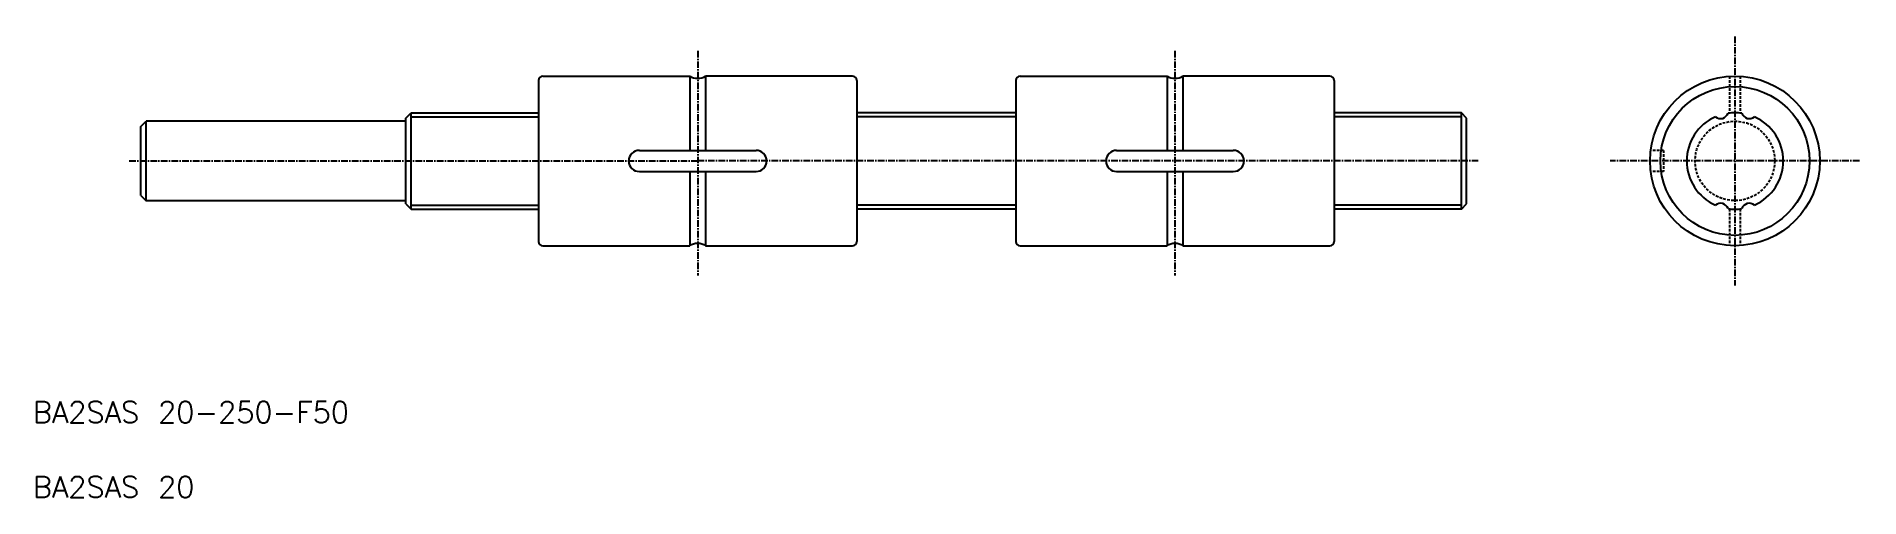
# Model space of a CAD drawing. Extents: x -39 to 305, y 522 to 609.
import ezdxf

# ---------------------------------------------------------------- set-up
doc = ezdxf.new("R2010")
doc.units = 0
doc.linetypes.add('CENTER', pattern=[2, 1.25, -0.25, 0.25, -0.25])
doc.linetypes.add('DASHED', pattern=[0.75, 0.5, -0.25])
doc.layers.get('0').update_dxf_attribs({"linetype": 'CONTINUOUS'})
doc.layers.add('CENTER', color=1, linetype='CENTER')
doc.styles.get("Standard").update_dxf_attribs({"font": 'txt.shx', "bigfont": 'bigfont.shx'})

msp = doc.modelspace()

# ---------------------------------------------------------------- linework, layer by layer
at = {"color": 7, "linetype": 'CONTINUOUS'}
for p, q in [((55.68, 600.3), (55.68, 569.9)), ((56.48, 601.1), (84.18, 601.1)), ((84.18, 601.1), (84.18, 587.1)), ((114.88, 601.1), (87.18, 601.1)), ((87.18, 601.1), (87.18, 587.1)), ((115.68, 600.3), (115.68, 569.9)), ((145.68, 600.3), (145.68, 569.9)), ((146.48, 601.1), (174.18, 601.1)), ((174.18, 601.1), (174.18, 587.1)), ((204.88, 601.1), (177.18, 601.1)), ((177.18, 601.1), (177.18, 587.1)), ((205.68, 600.3), (205.68, 569.9)), ((31.68, 594.2), (55.68, 594.2)), ((31.68, 593.43), (55.68, 593.43)), ((145.68, 594.2), (115.68, 594.2)), ((145.68, 593.43), (115.68, 593.43)), ((229.68, 594.2), (205.68, 594.2)), ((229.68, 593.43), (205.68, 593.43)), ((74.68, 587.1), (96.68, 587.1)), ((164.68, 587.1), (186.68, 587.1)), ((74.68, 583.1), (96.68, 583.1)), ((84.18, 583.1), (84.18, 569.1)), ((87.18, 583.1), (87.18, 569.1)), ((164.68, 583.1), (186.68, 583.1)), ((174.18, 583.1), (174.18, 569.1)), ((177.18, 583.1), (177.18, 569.1)), ((31.68, 576.78), (55.68, 576.78)), ((31.68, 576), (55.68, 576)), ((145.68, 576.78), (115.68, 576.78)), ((145.68, 576), (115.68, 576)), ((229.68, 576.78), (205.68, 576.78)), ((229.68, 576), (205.68, 576)), ((56.48, 569.1), (84.18, 569.1)), ((87.18, 569.1), (114.88, 569.1)), ((146.48, 569.1), (174.18, 569.1)), ((177.18, 569.1), (204.88, 569.1))]:
    msp.add_line(p, q, dxfattribs=at)
at = {"color": 3, "linetype": 'DASHED'}
for p, q in [((280.27, 601.07), (280.27, 594.15)), ((282.27, 601.07), (282.27, 594.15)), ((267.77, 587.1), (265.39, 587.1)), ((267.77, 587.1), (267.77, 583.1)), ((267.77, 583.1), (265.39, 583.1)), ((280.27, 576.06), (280.27, 569.14)), ((282.27, 576.06), (282.27, 569.14))]:
    msp.add_line(p, q, dxfattribs=at)
for p, q in [((-19.32, 591.6), (-18.32, 592.6)), ((-19.32, 578.6), (-19.32, 591.6)), ((30.68, 592.6), (-18.32, 592.6)), ((-18.32, 577.6), (-18.32, 592.6)), ((30.68, 593.2), (31.68, 594.2)), ((30.68, 577), (30.68, 593.2)), ((31.68, 576), (31.68, 594.2)), ((229.68, 576), (229.68, 594.2)), ((230.68, 593.2), (229.68, 594.2)), ((230.68, 577), (230.68, 593.2)), ((-19.32, 578.6), (-18.32, 577.6)), ((30.68, 577.6), (-18.32, 577.6)), ((30.68, 577), (31.68, 576)), ((229.68, 576), (230.68, 577))]:
    msp.add_line(p, q)
at = {"color": 7, "linetype": 'CONTINUOUS'}
for radius in [16, 14.05]:
    msp.add_circle((281.27, 585.1), radius, dxfattribs=at)
at = {"color": 3, "linetype": 'DASHED'}
msp.add_circle((281.27, 585.1), 7.5, dxfattribs=at)
at = {"color": 7, "linetype": 'CONTINUOUS'}
for centre, radius, start, end in [((56.48, 600.3), 0.8, 90, 180), ((85.68, 603.7), 3, 240, 300), ((114.88, 600.3), 0.8, 0, 90), ((146.48, 600.3), 0.8, 90, 180), ((175.68, 603.7), 3, 240, 300), ((204.88, 600.3), 0.8, 0, 90), ((281.27, 585.1), 9.1, 113.8704, 246.1296), ((278.6, 594.88), 1.78, 235.0633, 281.6181), ((278.34, 594.81), 1.78, 290.3819, 336.9367), ((281.27, 585.1), 9.1, 81.8703, 98.1296), ((284.19, 594.81), 1.78, 203.0633, 249.6181), ((283.93, 594.88), 1.78, 258.3819, 304.9367), ((281.27, 585.1), 9.1, 293.8704, 66.1296), ((74.68, 585.1), 2, 90, 270), ((96.68, 585.1), 2, 270, 90), ((164.68, 585.1), 2, 90, 270), ((186.68, 585.1), 2, 270, 90), ((278.6, 575.32), 1.78, 78.3819, 124.9367), ((278.34, 575.4), 1.78, 23.0633, 69.6181), ((281.27, 585.1), 9.1, 261.8704, 278.1297), ((284.19, 575.4), 1.78, 110.3819, 156.9367), ((283.93, 575.32), 1.78, 55.0633, 101.6181), ((56.48, 569.9), 0.8, 180, 270), ((85.68, 566.51), 3, 60, 120), ((114.88, 569.9), 0.8, 270, 0), ((146.48, 569.9), 0.8, 180, 270), ((175.68, 566.51), 3, 60, 120), ((204.88, 569.9), 0.8, 270, 0)]:
    msp.add_arc(centre, radius, start, end, dxfattribs=at)
at = {"layer": 'CENTER', "color": 1, "linetype": 'CENTER'}
for p, q in [((281.27, 608.6), (281.27, 561.6)), ((85.68, 605.9), (85.68, 563.5)), ((175.68, 605.9), (175.68, 563.5)), ((-21.52, 585.1), (85.68, 585.1)), ((232.88, 585.1), (85.68, 585.1)), ((304.77, 585.1), (257.77, 585.1))]:
    msp.add_line(p, q, dxfattribs=at)

# ---------------------------------------------------------------- texts
at = {"color": 7, "linetype": 'CONTINUOUS'}
for s, p in [('BA2SAS 20-250-F50', (-39.69, 535.67)), ('BA2SAS 20', (-39.69, 521.56))]:
    msp.add_text(s, height=4, dxfattribs=at).set_placement(p)

doc.saveas('drawing.dxf')
